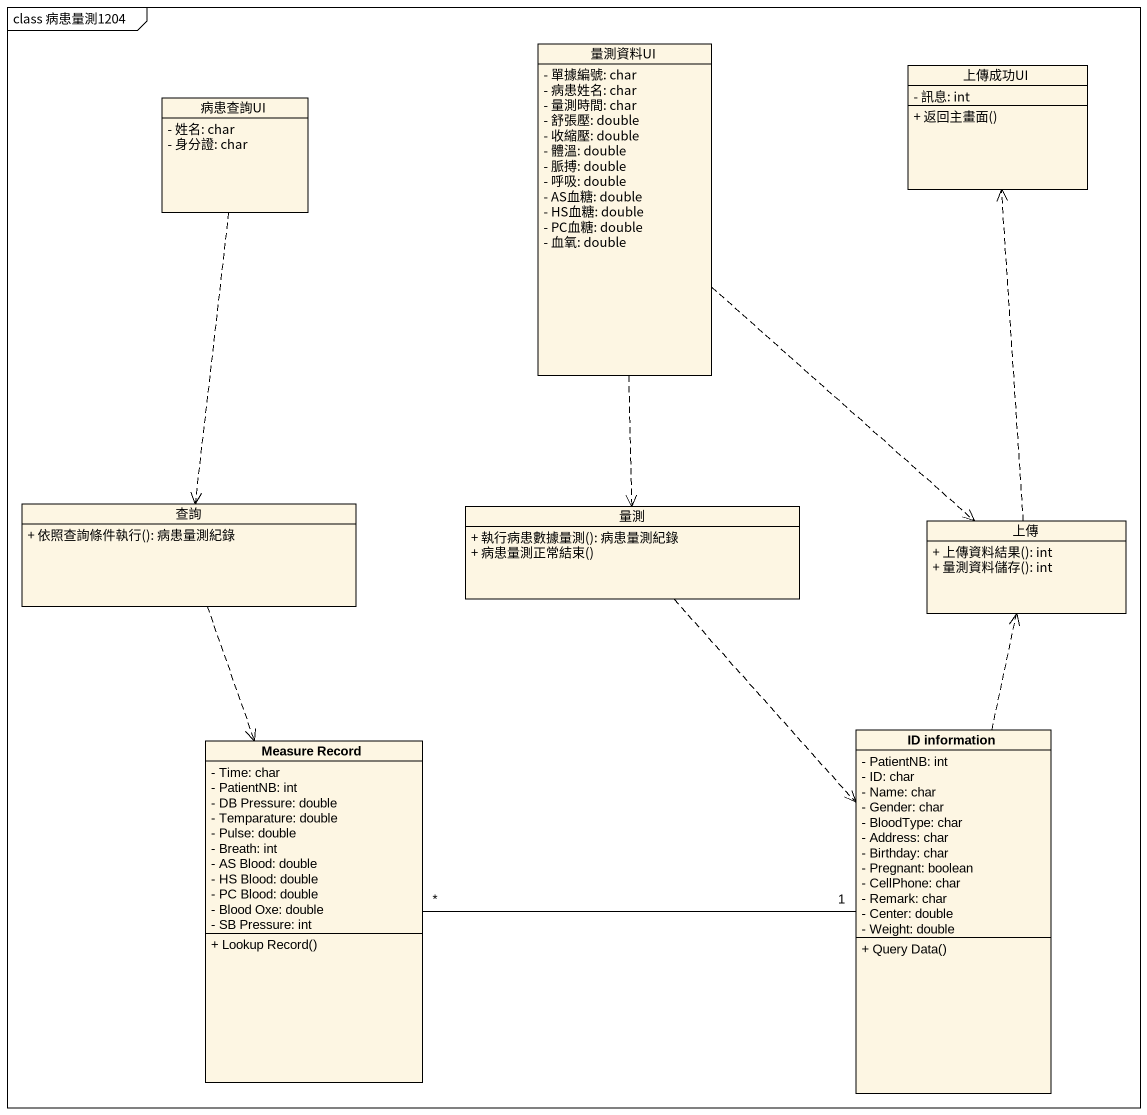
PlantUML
@startuml
mainframe class 病患量測1204
hide circle
hide empty members
skinparam classAttributeIconSize 0
class 量測資料UI {
  - 單據編號: char
  - 病患姓名: char
  - 量測時間: char
  - 舒張壓: double
  - 收縮壓: double
  - 體溫: double
  - 脈搏: double
  - 呼吸: double
  - AS血糖: double
  - HS血糖: double
  - PC血糖: double
  - 血氧: double
}
class 上傳成功UI {
  - 訊息: int
  + 返回主畫面()
}
class 病患查詢UI {
  - 姓名: char
  - 身分證: char
}
class 查詢 {
  + 依照查詢條件執行(): 病患量測紀錄
}
class 量測 {
  + 執行病患數據量測(): 病患量測紀錄
  + 病患量測正常結束()
}
class 上傳 {
  + 上傳資料結果(): int
  + 量測資料儲存(): int
}
class "ID information" as ID_information {
  - PatientNB: int
  - ID: char
  - Name: char
  - Gender: char
  - BloodType: char
  - Address: char
  - Birthday: char
  - Pregnant: boolean
  - CellPhone: char
  - Remark: char
  - Center: double
  - Weight: double
  + Query Data()
}
class "Measure Record" as Measure_Record {
  - Time: char
  - PatientNB: int
  - DB Pressure: double
  - Temparature: double
  - Pulse: double
  - Breath: int
  - AS Blood: double
  - HS Blood: double
  - PC Blood: double
  - Blood Oxe: double
  - SB Pressure: int
  + Lookup Record()
}
量測資料UI ..> 量測
量測資料UI ..> 上傳
病患查詢UI ..> 查詢
查詢 ..> Measure_Record
量測 ..> ID_information
上傳 .up.> 上傳成功UI
ID_information .up.> 上傳
ID_information "1" -left- "*" Measure_Record
@enduml
